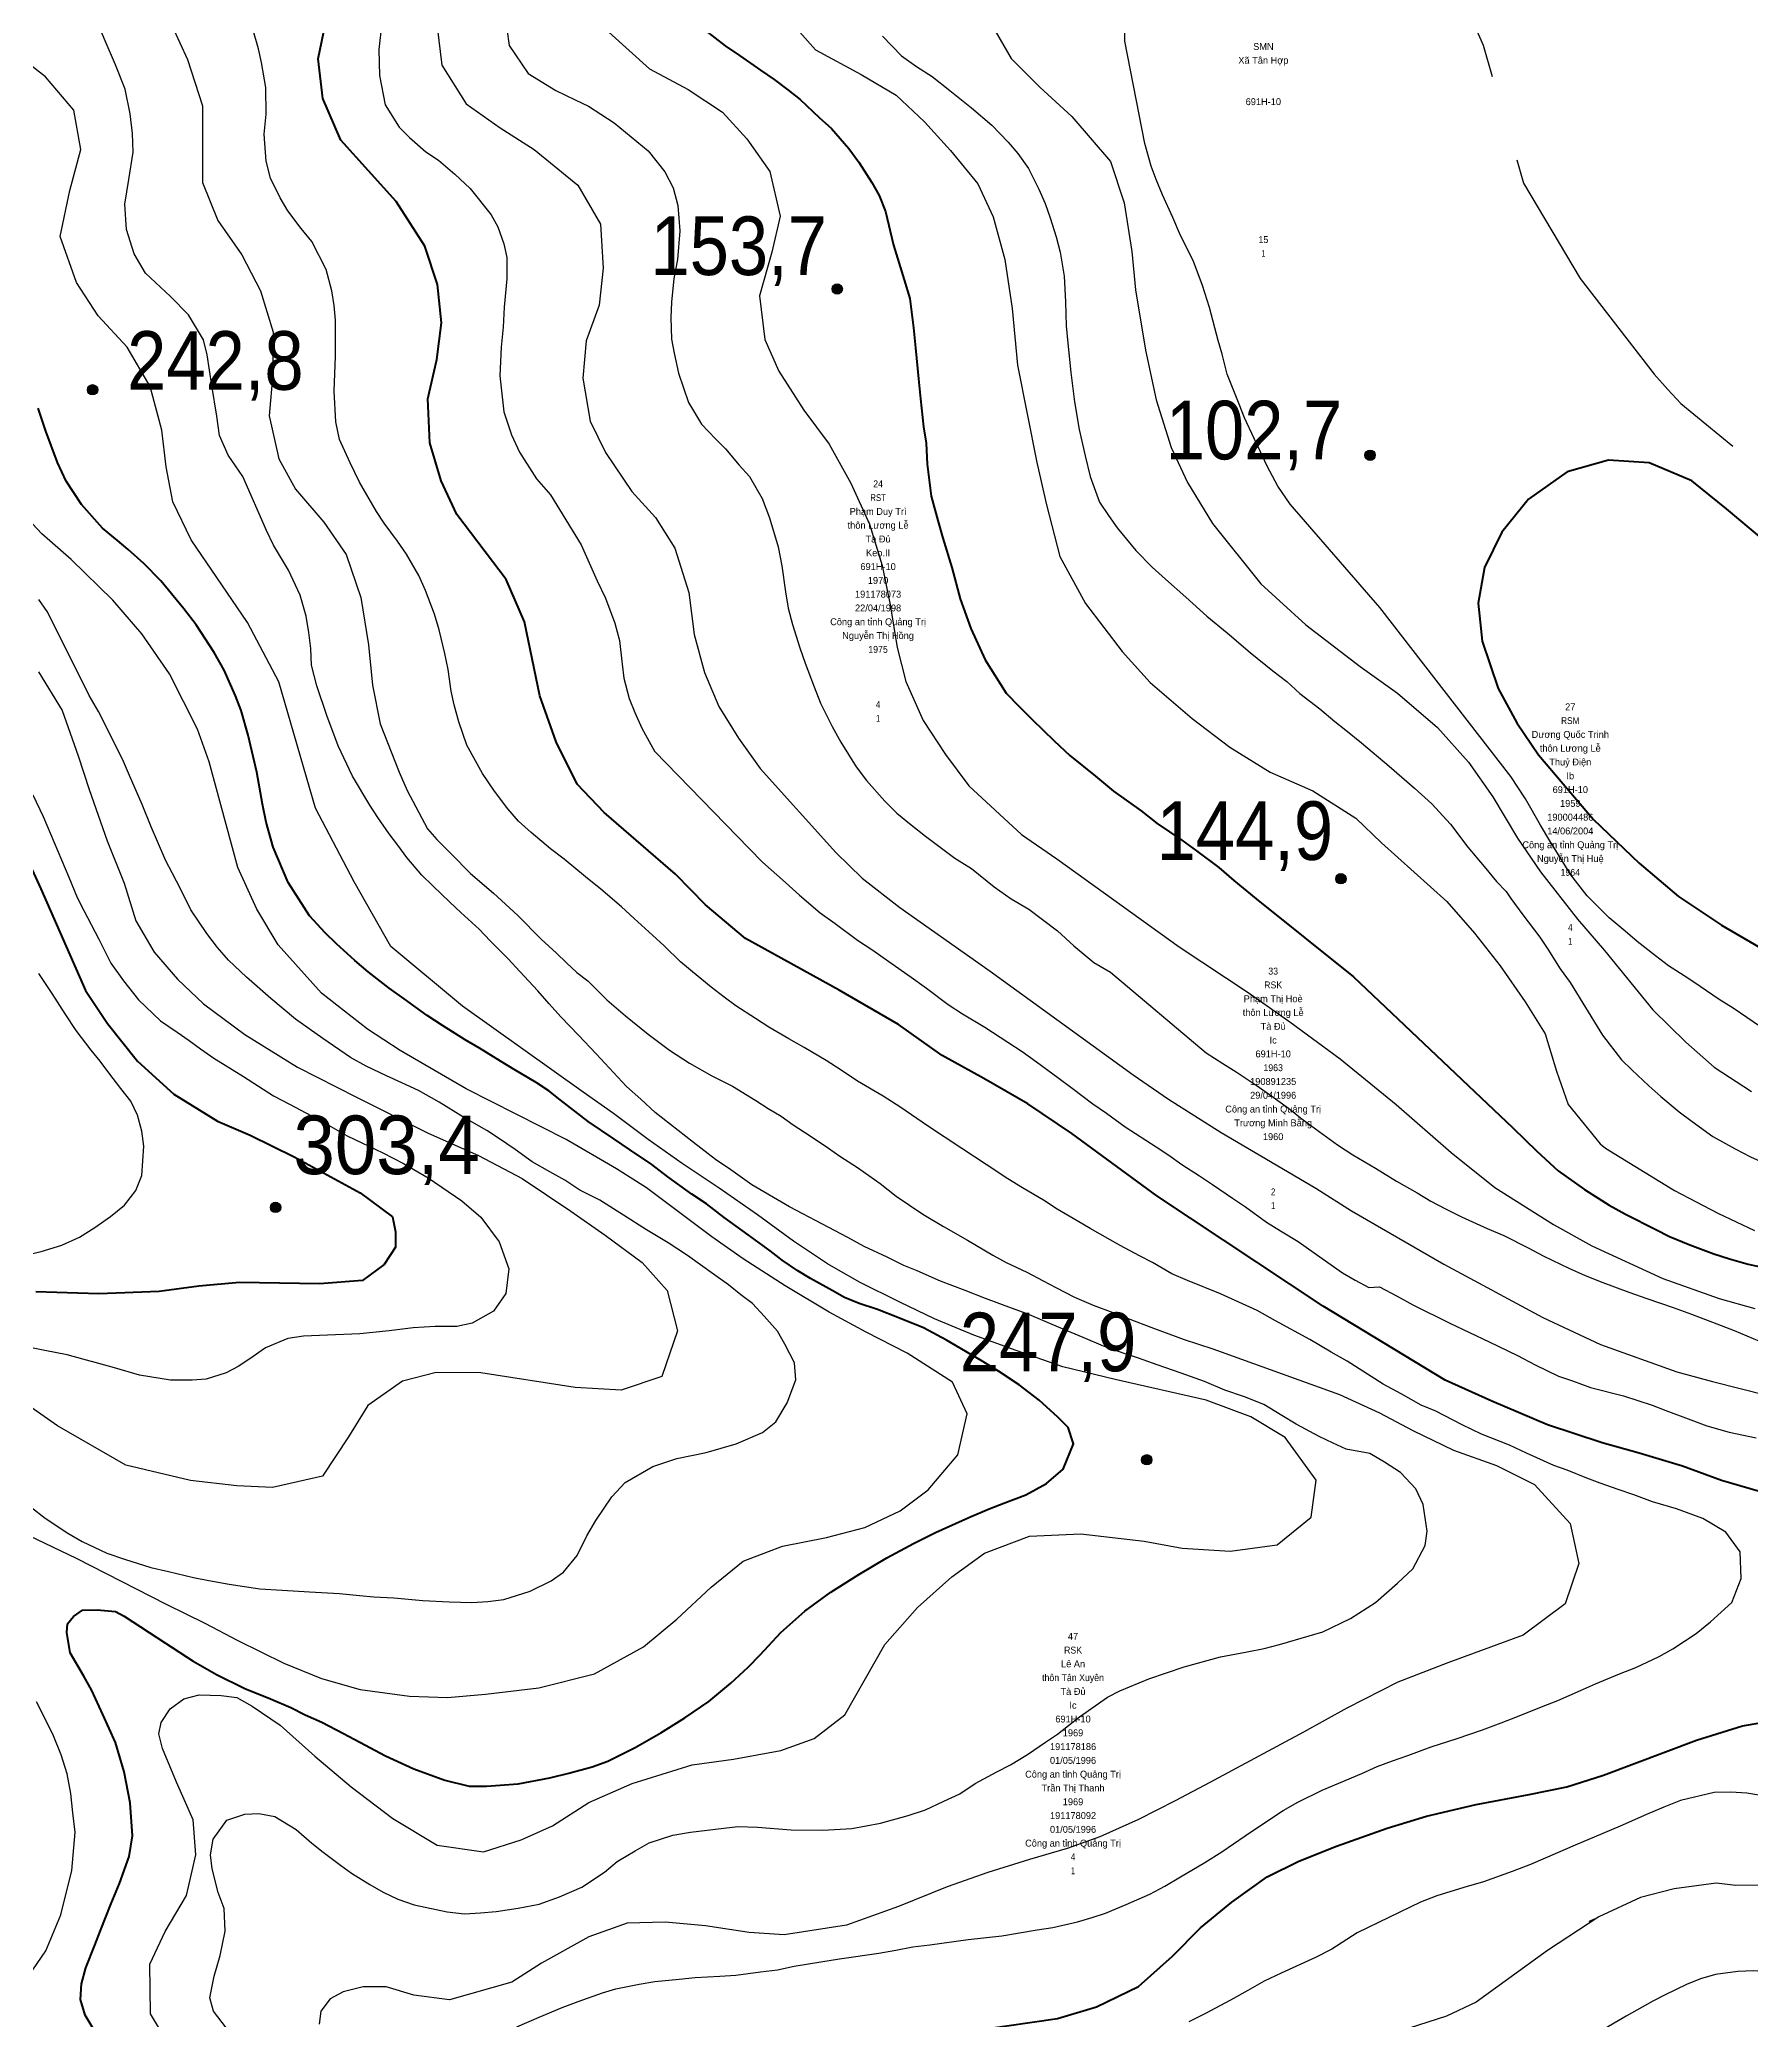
# Model space of a CAD drawing. Header units: metres. Extents: x 549268 to 556659, y 1838059 to 1844558.
# Drawn here: x 552415 to 552912, y 1840951 to 1841526 of the extents above; entities that cross this region are included whole.
import ezdxf
from ezdxf.enums import TextEntityAlignment as Align

# ---------------------------------------------------------------- set-up
doc = ezdxf.new("R2010")
doc.units = ezdxf.units.M
doc.header["$LTSCALE"] = 0.8
for name, color, linetype, lineweight in [('1', 7, 'Continuous', 25), ('2', 7, 'Continuous', 53), ('5', 7, 'Continuous', 13)]:
    doc.layers.add(name, color=color, linetype=linetype, lineweight=lineweight)
doc.layers.add('15', color=7, linetype='Continuous')

msp = doc.modelspace()

# ---------------------------------------------------------------- hatches: boundary and pattern name
at = {"layer": '5'}
for points in [[(552647.87, 1841453.37, 1), (552644.87, 1841453.37, 1)], [(552431.89, 1841424.13, 1), (552428.89, 1841424.13, 1)], [(552802.46, 1841405.13, 1), (552799.46, 1841405.13, 1)], [(552794.02, 1841282.33, 1), (552791.02, 1841282.33, 1)], [(552484.96, 1841187, 1), (552481.96, 1841187, 1)], [(552737.66, 1841113.78, 1), (552734.66, 1841113.78, 1)]]:
    msp.add_hatch(color=256, dxfattribs=at).paths.add_polyline_path(points)

# ---------------------------------------------------------------- linework, layer by layer
at = {"layer": '1'}
for points in [[(552820.83, 1841553.54), (552833.74, 1841524.1), (552836.41, 1841515.01)], [(552917.94, 1841236.84), (552910.21, 1841242.1), (552906.27, 1841244.79), (552902.22, 1841247.33), (552896.74, 1841251.02), (552893.09, 1841253.48), (552887.5, 1841257.03), (552883.79, 1841260), (552878.4, 1841264.09), (552874.95, 1841267.09), (552870.35, 1841271.01), (552863.93, 1841277.32), (552859.23, 1841283.44), (552856.86, 1841287.21), (552853.07, 1841293.29), (552850.36, 1841297.81), (552846, 1841305.52), (552841.78, 1841311.95), (552803.8, 1841360.99), (552777.81, 1841390.98), (552774.16, 1841396.14), (552771.07, 1841402.02), (552769.13, 1841406.09), (552767.33, 1841410.05), (552764.5, 1841415.97), (552762.96, 1841419.95), (552759.52, 1841428.67), (552758.01, 1841434.49), (552756.87, 1841438.4), (552754.36, 1841448.01), (552752.38, 1841454.43), (552749.65, 1841461.66), (552746, 1841468.92), (552743.78, 1841474.13), (552740.75, 1841480.67), (552738.88, 1841485.14), (552737.48, 1841489.02), (552735.62, 1841495.58), (552729.83, 1841525.28), (552729.83, 1841535.29)], [(552493.67, 1841349.11), (552493.09, 1841353.74), (552492.37, 1841358.48), (552490.57, 1841364.53), (552487.18, 1841371.81), (552482.87, 1841379.11), (552480.78, 1841383.29), (552473.98, 1841399.03), (552469.69, 1841405.16), (552467.15, 1841410.85), (552466.45, 1841416.51), (552464.95, 1841425.34), (552463.57, 1841434.31), (552462.51, 1841438.62), (552458.2, 1841445.92), (552452.98, 1841451.15), (552445.73, 1841457.95), (552442.42, 1841463.55), (552440.23, 1841470.59), (552439.7, 1841477.97), (552440.89, 1841485.17), (552442.13, 1841493.04), (552441.97, 1841498.5), (552441.26, 1841504.16), (552439.85, 1841511.3), (552437.01, 1841518.39), (552434.05, 1841525.34), (552431.44, 1841531.55)], [(552453.47, 1841529.56), (552457.91, 1841519.95), (552462.26, 1841506.45), (552462.25, 1841484.3), (552466.72, 1841473.26), (552473.66, 1841463.28), (552479.09, 1841452.88), (552482.76, 1841440.85), (552482.67, 1841428.79), (552481.56, 1841416.62), (552484.38, 1841404.11), (552489.24, 1841395.33), (552497.43, 1841385.74), (552503.91, 1841376.36), (552508.15, 1841363.88), (552510.45, 1841350.14), (552511.62, 1841338.49), (552513.78, 1841327.2), (552519.35, 1841313.18), (552521.65, 1841307.88), (552527.51, 1841296.76), (552530.24, 1841293.71), (552534.42, 1841289.53), (552539.97, 1841283.82), (552546.69, 1841278.12), (552553.76, 1841271.69), (552560.5, 1841264.82), (552564.94, 1841260.68), (552567.89, 1841257.91), (552570.85, 1841255.14), (552574.04, 1841252.67), (552579.55, 1841247.22), (552584.97, 1841242.54), (552591.51, 1841237.21), (552597.7, 1841232.63), (552603.54, 1841228.79), (552610, 1841225.15), (552616, 1841222.11), (552622.78, 1841217.99), (552626.33, 1841215.69), (552630.15, 1841213.43), (552633.59, 1841210.98), (552638.84, 1841207.59), (552643.84, 1841204.16)], [(552514.27, 1841530.52), (552513.4, 1841522.83), (552513.56, 1841515.28), (552515.28, 1841506.74), (552519.34, 1841500.32), (552522.33, 1841497.3), (552527.03, 1841493.18), (552530.73, 1841490.77), (552535.42, 1841486.65), (552539.86, 1841482.5), (552546.03, 1841474.91), (552547.91, 1841471.36), (552549.69, 1841466.49), (552550.58, 1841462.55), (552550.58, 1841456.28), (552549.77, 1841448.08), (552549.45, 1841442.29), (552548.87, 1841436.47), (552548.47, 1841428.19), (552549.64, 1841417.75), (552551.9, 1841411.11), (552554.24, 1841406.05), (552559.12, 1841398.3), (552563.22, 1841393.71), (552572.09, 1841379.14), (552576.79, 1841368.76), (552579.12, 1841363.69), (552581.85, 1841356.46), (552583.26, 1841351.41), (552583.99, 1841344.57), (552584.5, 1841340.46), (552586.01, 1841334.64), (552587.7, 1841330.54), (552589.71, 1841325.95), (552593.41, 1841319.36), (552620.85, 1841291.04), (552624.74, 1841287.08), (552631.35, 1841281.25), (552635.46, 1841277.58), (552641.46, 1841272.45), (552645.77, 1841269.33), (552652.25, 1841264.52), (552656.67, 1841261.55), (552661.38, 1841258.35), (552667.82, 1841253.79), (552672.28, 1841250.56), (552678.61, 1841245.87), (552682.74, 1841243.12), (552689.24, 1841239.22), (552695.91, 1841234.96), (552700.04, 1841232.21), (552704.21, 1841229.2), (552710.4, 1841224.62), (552714.56, 1841221.61), (552720.49, 1841217), (552724.48, 1841214.36), (552729.95, 1841210.34), (552738.9, 1841204.53), (552742.6, 1841202.12), (552746.33, 1841199.45), (552751.44, 1841196.17), (552755.28, 1841193.65), (552761.01, 1841189.66), (552764.85, 1841187.13), (552770.89, 1841182.66), (552774.99, 1841180.17), (552780.08, 1841177.14), (552787.1, 1841172.14), (552792.97, 1841168.04), (552796.63, 1841165.89), (552800.56, 1841163.76), (552803.72, 1841163.92), (552808.83, 1841161.23), (552813.4, 1841158.74), (552824.13, 1841153.42), (552835.51, 1841148.04), (552843.76, 1841144), (552848.87, 1841141.32), (552855.61, 1841138.03), (552859.66, 1841136.65), (552864.94, 1841134.76), (552874.44, 1841132.3), (552882.81, 1841129.58), (552886.75, 1841128.06), (552893.25, 1841125.65), (552898.68, 1841123.65), (552905.13, 1841121.76), (552912.98, 1841120.15)], [(552631.81, 1841532.15), (552640.11, 1841522.71), (552653.33, 1841515.63), (552663.45, 1841509.63), (552671.7, 1841501.87), (552679.23, 1841493.51), (552687.17, 1841483.9), (552691.6, 1841474.29), (552695.04, 1841461.97), (552697.15, 1841447.7), (552698.71, 1841431.29), (552704.31, 1841403.03), (552707.1, 1841390.78), (552710.96, 1841375.79), (552718.44, 1841362.11), (552718.44, 1841362.11), (552729.05, 1841348.27), (552737.18, 1841339.2), (552749.35, 1841328.76), (552760.24, 1841320.52), (552771.93, 1841313.26), (552784.32, 1841307.78), (552796.86, 1841299.84), (552804.26, 1841292.76), (552823.25, 1841275.7), (552831.27, 1841266.49), (552838.66, 1841257.08), (552845.91, 1841246.62), (552851.74, 1841237.29), (552855.01, 1841226.51), (552858.42, 1841216.79), (552867.72, 1841205.39), (552869.28, 1841204.14), (552889.3, 1841191.85), (552901.81, 1841185.34), (552912.47, 1841180.31)], [(552690.12, 1841531.89), (552696.86, 1841520.21), (552705.17, 1841511.93), (552714.41, 1841503.37), (552725.69, 1841490.38), (552729.62, 1841478.38), (552731.84, 1841464.25), (552732.94, 1841453.1), (552735.79, 1841435.67), (552738.94, 1841421.26), (552743.21, 1841407.35), (552747.96, 1841397.26), (552755.24, 1841385.37), (552769.23, 1841367.89), (552782.33, 1841356), (552798.06, 1841343.89), (552808.89, 1841336.15), (552820.49, 1841326.17), (552829.51, 1841316.16), (552836.59, 1841306.07), (552843.75, 1841294.04), (552850.4, 1841284.29), (552861.12, 1841270.58), (552869, 1841261.49), (552882.96, 1841244.25), (552892.54, 1841234.96), (552900.73, 1841227.71), (552911.62, 1841220.63)], [(552858.09, 1841110.73), (552854.3, 1841112.13), (552846.36, 1841115.68), (552841.42, 1841118), (552833.26, 1841121.26), (552827.64, 1841123.89), (552820.05, 1841127.87), (552815.82, 1841129.61), (552810, 1841132.87), (552804.75, 1841135.68), (552794.35, 1841142.35), (552789.7, 1841145.03), (552783.5, 1841148.7), (552773.54, 1841154.12), (552768.21, 1841157.11), (552757.55, 1841161.92), (552748.04, 1841165.83), (552743.49, 1841167.74), (552737.87, 1841170.96), (552734.09, 1841172.97), (552728.49, 1841175.93), (552719.78, 1841180.85), (552715.97, 1841183.12), (552710.2, 1841186.45), (552706.21, 1841189.09), (552700.15, 1841192.64), (552695.91, 1841195.25), (552689.63, 1841199.43), (552682.53, 1841204.03), (552672.56, 1841210.62), (552664.84, 1841215.93), (552659.73, 1841219.21), (552652.26, 1841223.63), (552647.54, 1841226.83), (552643.16, 1841229.55), (552636.81, 1841233.33), (552632.3, 1841235.9), (552626.53, 1841239.23), (552622.69, 1841241.76), (552617, 1841245.49), (552613.56, 1841247.93), (552609.8, 1841250.86), (552604.41, 1841255.28), (552600.9, 1841258.24), (552596.15, 1841262.87), (552592.75, 1841265.98), (552587.45, 1841270.8), (552583.77, 1841274.13), (552577.77, 1841279.26), (552573.4, 1841282.9), (552567.14, 1841287.99), (552563.24, 1841291.03), (552557.56, 1841295.68), (552553.88, 1841299.01), (552550.83, 1841302.55), (552546.92, 1841307.68), (552543.53, 1841312.87), (552538.98, 1841321.06), (552536.57, 1841327.81), (552535.3, 1841332.75), (552534.41, 1841336.69), (552533.5, 1841342.97), (552532.52, 1841347.68), (552530.88, 1841354.53), (552529.53, 1841359.07), (552526.98, 1841365.93), (552525, 1841370.26), (552521.48, 1841376.48), (552518.79, 1841380.2), (552515, 1841385.47), (552512.75, 1841388.85), (552507.77, 1841397.37), (552505.11, 1841402.92), (552502.04, 1841409.72), (552500.89, 1841414.8), (552500.42, 1841423.76), (552500.86, 1841433.87), (552500.86, 1841444.32), (552500.46, 1841448.58), (552499.8, 1841452.81), (552498.11, 1841459), (552493.97, 1841467.11), (552490.88, 1841470.9), (552486.97, 1841476.03), (552484.8, 1841479.81), (552482.01, 1841485.47), (552480.74, 1841490.41), (552480.14, 1841498.3), (552480.72, 1841504.12), (552480.67, 1841511.83), (552479.37, 1841519.11), (552478.49, 1841523.05), (552476.87, 1841528.72)], [(552530.3, 1841529.42), (552531.66, 1841518.3), (552538.74, 1841507.04), (552548.58, 1841500.1), (552558.48, 1841493.82), (552571.16, 1841483.44), (552577.73, 1841472.13), (552578.49, 1841459.39), (552577.36, 1841448.64), (552573.57, 1841438.37), (552572.58, 1841427.51), (552574.74, 1841415.06), (552579.12, 1841405.96), (552586.85, 1841394.64), (552593.65, 1841387.11), (552599.31, 1841378.15), (552603.31, 1841365.38), (552604.93, 1841353.13), (552607.84, 1841342.18), (552612.04, 1841332.29), (552617.73, 1841323.07), (552624.01, 1841314.32), (552646.02, 1841289.95), (552653.59, 1841282.5), (552664.5, 1841274), (552690.78, 1841255.54), (552732.2, 1841225.43), (552742.44, 1841218.41), (552757.77, 1841208.71), (552785.2, 1841192.59), (552795.53, 1841185.97), (552822.37, 1841170.56), (552851.03, 1841155.09), (552867.83, 1841147.24), (552889.95, 1841139.33), (552900.25, 1841136.46), (552916.37, 1841132.43)], [(552550.54, 1841528.78), (552551.26, 1841524.03), (552556.73, 1841515.83), (552564.78, 1841510.96), (552570.35, 1841508.26), (552574.24, 1841506.39), (552577.79, 1841504.09), (552581.63, 1841501.57), (552591.54, 1841493.4), (552596.34, 1841487.34), (552598.75, 1841482.67), (552600.17, 1841477.62), (552600.7, 1841470.24), (552600.04, 1841461.93), (552599.02, 1841456.45), (552598.31, 1841449.57), (552598.09, 1841445.1), (552598.34, 1841438.86), (552599.12, 1841434.77), (552600.37, 1841428.92), (552603.26, 1841420.4), (552607.04, 1841414.21), (552611.11, 1841409.88), (552613.95, 1841406.97), (552617.94, 1841402.24), (552620.96, 1841398.96), (552624.63, 1841392.63), (552626.76, 1841387.01), (552629.25, 1841378.57), (552630.33, 1841373.09), (552631.41, 1841365.52), (552632.13, 1841360.77), (552633.37, 1841356.09), (552635.52, 1841349.31), (552637.13, 1841344.81), (552639.68, 1841337.94), (552641.58, 1841333.21), (552644.91, 1841326.44), (552647.43, 1841321.92), (552651.85, 1841314.77), (552654.83, 1841310.83), (552660.15, 1841304.83), (552663.72, 1841301.36), (552667.8, 1841297.95), (552672, 1841294.68), (552680.5, 1841288.3), (552685.32, 1841285.24), (552691.87, 1841279.92), (552696.87, 1841276.49), (552701.95, 1841273.47), (552710.31, 1841267.2), (552715.03, 1841262.82), (552720.85, 1841258.06), (552725.64, 1841255.26), (552753.45, 1841231.86), (552758.22, 1841228.74), (552762.13, 1841226.31), (552767.89, 1841222.4), (552771.83, 1841219.71), (552777.34, 1841215.76), (552781.19, 1841212.67), (552785.15, 1841209.73), (552791.51, 1841205.1), (552795.99, 1841202.21), (552802.53, 1841198.38), (552808.66, 1841194.63), (552814.63, 1841191.26), (552818.54, 1841188.83), (552822.82, 1841186.57), (552827.5, 1841184.22), (552834.89, 1841180.87), (552839.8, 1841178.81), (552846.82, 1841175.29), (552851.38, 1841172.81), (552858.66, 1841169.32), (552863.31, 1841167.23), (552868.48, 1841165.19), (552876.07, 1841162.39), (552881.21, 1841160.61), (552888.92, 1841157.95), (552894.2, 1841156.06), (552901.53, 1841153.23), (552906.55, 1841151.31), (552913.92, 1841148.22)], [(552580.09, 1841527.83), (552591.89, 1841517.22), (552603.17, 1841511.22), (552613.1, 1841504.68), (552620.18, 1841496.92), (552626.8, 1841487.42), (552629.79, 1841474.54), (552627.46, 1841464.05), (552623.82, 1841451.34), (552625.35, 1841438.69), (552629.47, 1841429.56), (552636.7, 1841418.19), (552644, 1841408.38), (552650.32, 1841397.03), (552655.77, 1841385.2), (552659.44, 1841373.17), (552661.75, 1841361.77), (552663.76, 1841349.43), (552666.3, 1841339.48), (552671.3, 1841328.25), (552677.84, 1841318.35), (552684.55, 1841309.26), (552699.85, 1841295.15), (552710.08, 1841288.13), (552745.57, 1841262.54), (552765.56, 1841249.35), (552777.64, 1841240.84), (552792.31, 1841230.04), (552808.55, 1841216.82), (552824.47, 1841202.91), (552837.13, 1841192.79), (552854.13, 1841181.98), (552865.3, 1841175.84), (552885.92, 1841166.35), (552902.24, 1841160.52), (552912.53, 1841157.65)], [(552659.49, 1841526.7), (552665.04, 1841520.99), (552669.35, 1841517.87), (552673.88, 1841515.04), (552679.09, 1841510.99), (552685.34, 1841505.89), (552691.19, 1841500.87), (552695.98, 1841495.99), (552698.75, 1841492.67), (552701.9, 1841488.36), (552704.87, 1841482.33)], [(552648.55, 1841039.85), (552660.15, 1841060.18), (552669.71, 1841070.95), (552679.6, 1841079.82), (552689.07, 1841086.7), (552702.12, 1841091.65), (552717.08, 1841092.28), (552735.44, 1841090.17), (552746.42, 1841088.15), (552760.38, 1841087.24), (552774.03, 1841089.15), (552783.9, 1841097.11), (552785.29, 1841107.89), (552776.28, 1841120.23), (552766.41, 1841126.26), (552753.44, 1841131.03), (552727, 1841137.03), (552711.82, 1841140.79), (552698.34, 1841145.51), (552686.06, 1841149.97), (552674.65, 1841154.66), (552664.53, 1841159.49), (552652.87, 1841165.32), (552643.6, 1841170.64), (552633.68, 1841177.18), (552623.25, 1841184.83), (552612.16, 1841192.53), (552601.38, 1841199.76), (552591.54, 1841206.7), (552581.51, 1841214.26), (552572.66, 1841220.4), (552537.64, 1841245.36), (552516.87, 1841262.64), (552506.23, 1841281.45), (552495.08, 1841302.8), (552484.44, 1841339.39), (552475.31, 1841356.67), (552459.01, 1841380.57), (552453.64, 1841391.63), (552451.73, 1841401.78), (552450.43, 1841412.39), (552447.07, 1841425.1), (552440.36, 1841436.53), (552431.97, 1841445.57), (552425.72, 1841455.24), (552421, 1841468.57), (552423.78, 1841481.96), (552427, 1841493.85), (552424.95, 1841505.28), (552416.76, 1841514.86), (552416.76, 1841514.86), (552405.42, 1841523.71)], [(552843.49, 1841490.85), (552845.48, 1841484.06), (552861.92, 1841456.38), (552883.36, 1841428.71), (552887.31, 1841424.24), (552891.09, 1841420.14), (552906.19, 1841407.75)], [(552704.87, 1841482.33), (552706.71, 1841478.12), (552708.14, 1841473.99), (552709.87, 1841468.46), (552711.08, 1841464.03), (552712.2, 1841457.12), (552712.62, 1841449.6), (552712.83, 1841442.7), (552713.32, 1841437.66), (552714.13, 1841429.14), (552715.19, 1841420.65), (552716.58, 1841412.6), (552718.32, 1841404.98), (552719.72, 1841399.01), (552722.48, 1841391.52), (552725.05, 1841387.66), (552727.59, 1841384.06), (552732.98, 1841377.54), (552737.77, 1841372.65), (552741.6, 1841369.21), (552747.48, 1841363.94), (552753.65, 1841358.44), (552759.47, 1841353.68), (552766.19, 1841347.98), (552772.74, 1841342.66), (552776.79, 1841339.51), (552780.61, 1841336.07), (552786.4, 1841331.56), (552790.78, 1841327.93), (552793.96, 1841325.45), (552798.48, 1841321.71), (552806.5, 1841315), (552813.83, 1841308.6), (552818.85, 1841304), (552824.28, 1841298.15), (552829.29, 1841291.46), (552834.04, 1841285.91), (552837.59, 1841281.52), (552840.44, 1841278.61), (552841.78, 1841276.57), (552845.29, 1841271.89), (552850.16, 1841265.4), (552852.5, 1841261.89), (552856.12, 1841256.17), (552859.03, 1841252.2), (552862.68, 1841246.23), (552868.38, 1841236.97), (552873.85, 1841229.77), (552876.91, 1841226.86), (552881.84, 1841222.2), (552885.29, 1841219.2), (552890.6, 1841214.71), (552894.42, 1841211.88), (552900.36, 1841207.59), (552906.86, 1841204.02), (552911.29, 1841201.64), (552917.99, 1841198.61)], [(552644, 1841156.57), (552631.24, 1841164.21), (552619.09, 1841172.06), (552609.97, 1841178.43), (552591.03, 1841192.65), (552582.39, 1841198.17), (552567.71, 1841206.64), (552538.74, 1841221.42), (552519.63, 1841232.51), (552510.14, 1841238.71), (552496.8, 1841249.15), (552484.23, 1841263.17), (552478.04, 1841273.49), (552472.55, 1841285.57), (552464.22, 1841316.25), (552460.83, 1841325.72), (552452.7, 1841341.79), (552444.68, 1841353.33), (552436.21, 1841363.14), (552424.15, 1841374.88), (552415.68, 1841382.36), (552408.77, 1841389.75)], [(552412.69, 1841099.93), (552416.6, 1841096.89), (552423.16, 1841092.48), (552427.37, 1841090.13), (552434.46, 1841086.71), (552439.64, 1841085), (552447.26, 1841082.56), (552452.37, 1841081.37), (552459.64, 1841079.66), (552464.06, 1841078.78), (552469.95, 1841077.68), (552478.87, 1841076.31), (552485.32, 1841075.94), (552493.34, 1841075.51), (552502.02, 1841075.02), (552507.84, 1841074.44), (552511.94, 1841074.04), (552517.73, 1841073.72), (552526.19, 1841072.94), (552533.81, 1841072.59), (552540.37, 1841072.36), (552545.03, 1841072.68), (552549.66, 1841073.26), (552557.33, 1841075.66), (552563.36, 1841078.63), (552566.97, 1841081.17), (552570.94, 1841085.98), (552573.75, 1841091.69), (552576.33, 1841096.19), (552580.96, 1841103.04), (552584.88, 1841107.18), (552592.92, 1841111.85), (552599.82, 1841114.14), (552608.36, 1841115.86), (552617.06, 1841118.39), (552624.74, 1841121.7), (552628.54, 1841124.78), (552631.9, 1841130.3), (552634.33, 1841137), (552633.98, 1841141.92), (552631.21, 1841147.33), (552629.04, 1841151.1), (552625.23, 1841155.46), (552621.78, 1841159.08), (552618.45, 1841161.67), (552614.83, 1841164.48), (552610.52, 1841167.6), (552602.92, 1841173.06), (552597.37, 1841176.67), (552591.02, 1841180.45), (552584.35, 1841184.72), (552577.53, 1841189.09), (552571.68, 1841192.02), (552567.4, 1841194.88), (552563.05, 1841197.34), (552557.85, 1841200.22), (552552.97, 1841203.79), (552548.11, 1841207.1), (552544.7, 1841209.29), (552537.8, 1841213.26), (552530.87, 1841217.49), (552524.96, 1841220.94), (552520.12, 1841223.07), (552515.68, 1841225.13), (552509.72, 1841227.92), (552505.21, 1841230.49), (552497.21, 1841236.02), (552489.2, 1841241.55), (552482.05, 1841247.58), (552475.01, 1841253.76), (552469.81, 1841258.73), (552466.61, 1841262.38), (552463.5, 1841266.43), (552458.85, 1841273.3), (552456.02, 1841279.22), (552453.47, 1841283.99), (552451.58, 1841287.55), (552449.19, 1841293.13), (552447.36, 1841297.34), (552444.72, 1841303.8), (552441.06, 1841312.23), (552439.37, 1841316.33), (552435.54, 1841323.95), (552432.07, 1841330.83), (552429.4, 1841335.46), (552421.05, 1841352.19), (552417.22, 1841359.81), (552414.82, 1841363.3)], [(552613.45, 1841006.92), (552617.56, 1841007.38), (552623.3, 1841007.23), (552633, 1841006.48), (552642.25, 1841006.32), (552650.65, 1841006.86), (552658.93, 1841008.42), (552667.01, 1841010.61), (552672.04, 1841012.21), (552677.35, 1841014.74), (552681.92, 1841016.94), (552686.41, 1841019.9), (552692.66, 1841023.32), (552696.61, 1841025.32), (552701.61, 1841028.34), (552706.81, 1841031.9), (552710.32, 1841034.24), (552716.66, 1841039.23), (552724.75, 1841044.93), (552728.32, 1841046.76), (552736.77, 1841050.29), (552747.06, 1841053.76), (552757.54, 1841056.61), (552765.3, 1841058.11), (552770.27, 1841059.05), (552774.7, 1841060.19), (552783.27, 1841062.69), (552787.29, 1841063.92), (552795.32, 1841067.79), (552802.49, 1841072.35), (552808.89, 1841078), (552813.38, 1841082.13), (552816.93, 1841088.9), (552817.5, 1841093.12), (552816.4, 1841100.8), (552814.2, 1841105.37), (552809.78, 1841110.09), (552805.16, 1841113.09), (552800.85, 1841115.61), (552794.01, 1841116.83), (552790.26, 1841118.58), (552786.22, 1841120.56), (552779.5, 1841124.16), (552775.4, 1841126.66), (552770.18, 1841129.79), (552764.54, 1841132.09), (552758.81, 1841133.99), (552752.88, 1841136.52), (552746.17, 1841138.95), (552739.21, 1841141.34), (552733.75, 1841143.27), (552729.66, 1841144.59), (552723.65, 1841146.72), (552717.72, 1841149.24), (552711.93, 1841151.65), (552706.69, 1841153.87), (552701.45, 1841156.09), (552696.93, 1841157.75), (552689.39, 1841160.6), (552683.49, 1841162.87), (552676.35, 1841165.63), (552669.58, 1841168.58), (552665.72, 1841170.18), (552660.85, 1841172.58), (552654.19, 1841175.67), (552649.43, 1841178.21), (552640.06, 1841183.18), (552636.43, 1841185.08), (552632.5, 1841187.2), (552621.65, 1841193.55), (552615.49, 1841197.88), (552611.07, 1841200.86), (552604.71, 1841205.81), (552600.22, 1841209.3), (552593.57, 1841214.48), (552589.42, 1841218.4), (552585.3, 1841222.07), (552576.41, 1841231.54), (552571.3, 1841236.91), (552566.19, 1841242.28), (552562.84, 1841246.04), (552559.5, 1841249.81), (552554.36, 1841255.44), (552550.9, 1841259.05), (552545.67, 1841264.28), (552542.51, 1841267.67), (552537.2, 1841272.5), (552533.96, 1841275.49), (552529.05, 1841280.23), (552525.92, 1841283.37), (552521.5, 1841288.43), (552518.96, 1841292.04), (552516.45, 1841295.38), (552513.12, 1841300.06), (552510.84, 1841303.7), (552505.74, 1841312.07), (552501.64, 1841320.84), (552498.32, 1841329.7), (552495.42, 1841338.22), (552493.88, 1841344.3), (552493.67, 1841349.11)], [(552414.68, 1841342.35), (552421.51, 1841331.07), (552426.2, 1841317.99), (552429.36, 1841308.23), (552434.65, 1841293.28), (552439.51, 1841280.99), (552442.92, 1841270.1), (552448.21, 1841260.98), (552455.03, 1841253.19), (552462.57, 1841245.99), (552474.57, 1841237.09), (552489.86, 1841227.65), (552506.89, 1841218.92), (552527.74, 1841208.54), (552542.32, 1841202), (552554.98, 1841195.38), (552569.11, 1841185.94), (552579.09, 1841178.89), (552589.81, 1841171.01), (552597.06, 1841162.88), (552600.04, 1841151.16), (552595.55, 1841137.97), (552583.69, 1841133.93), (552570.39, 1841134.79), (552542.98, 1841138.99)], [(552413.01, 1841306.64), (552416.02, 1841300.35), (552420.28, 1841290.3), (552423.45, 1841282.73), (552425.87, 1841276.89), (552427.79, 1841273.08), (552432.22, 1841264.75), (552435.69, 1841257.87), (552439.34, 1841252.7), (552443.68, 1841247.24), (552450.07, 1841241.11), (552454.92, 1841237.8), (552458.36, 1841235.35), (552461.66, 1841233.02), (552465.53, 1841230.24), (552474.17, 1841224.91), (552482.83, 1841219.33), (552487.45, 1841216.91)], [(552445.2, 1841204.71), (552444.66, 1841209.08), (552443.42, 1841213.76), (552441.48, 1841217.83), (552438.53, 1841221.51), (552435.09, 1841226.05), (552432.59, 1841229.39), (552429.97, 1841232.59), (552425.59, 1841238.32), (552422.38, 1841243.14), (552418.63, 1841249.07), (552414.78, 1841254.86)], [(552487.45, 1841216.91), (552493.88, 1841213.53), (552498.09, 1841211.18), (552504.26, 1841207.77), (552508.44, 1841205.68), (552514.55, 1841202.78), (552520.55, 1841199.74), (552527.74, 1841195.55), (552537.45, 1841188.92), (552543.01, 1841184.13), (552548.35, 1841176.96), (552551.14, 1841169.21), (552550.21, 1841162.03), (552546.67, 1841156.89), (552540.45, 1841153.37), (552535.99, 1841152.42), (552529.72, 1841152.42), (552523.37, 1841152.02), (552516.43, 1841151.15), (552507.9, 1841150.35), (552498.55, 1841149.97), (552491.54, 1841149.61), (552487.05, 1841148.92), (552480.58, 1841146.29), (552476.02, 1841143.11), (552472.64, 1841140.85), (552469.09, 1841138.97), (552463.3, 1841137.21), (552459.29, 1841136.84), (552453.02, 1841136.84), (552443.96, 1841138.32), (552436.77, 1841140.43), (552432.17, 1841141.68), (552427.57, 1841142.94), (552422.97, 1841144.19), (552416.54, 1841145.48), (552411.72, 1841146.44)], [(552410.87, 1841173.12), (552415.44, 1841174.21), (552421.48, 1841176.01), (552426.55, 1841178.34), (552431.04, 1841181.12), (552435.6, 1841184.31), (552439.62, 1841187.68), (552442.89, 1841191.88), (552444.69, 1841196.28), (552445.2, 1841204.71)], [(552643.84, 1841204.16), (552647.14, 1841201.83), (552652.25, 1841198.55), (552658.84, 1841193.89), (552663.47, 1841190.28), (552671.19, 1841184.98), (552677.25, 1841181.42), (552684.15, 1841177.45), (552691.48, 1841173.14), (552695.4, 1841171.02), (552701.37, 1841168.23), (552706.13, 1841165.69), (552709.76, 1841163.79), (552715.21, 1841160.95), (552720.6, 1841158.61), (552726.35, 1841156.46), (552730.47, 1841154.88), (552738.15, 1841151.92), (552747.04, 1841148.72), (552755.36, 1841145.97), (552792.11, 1841132.74), (552803.71, 1841127.42), (552813.35, 1841122.27), (552825.13, 1841116.59), (552837.66, 1841112.15), (552848.64, 1841106.64), (552858.96, 1841095.35), (552861.55, 1841083.72), (552857.54, 1841072), (552845.34, 1841062.88), (552823.56, 1841054.89), (552809.03, 1841049.26), (552794.19, 1841041.78), (552781.62, 1841034.81), (552754.5, 1841020.14), (552744.46, 1841014.88), (552733.8, 1841009.42), (552722.56, 1841004.42), (552713.1, 1841001.03), (552702.18, 1840997.88), (552690.04, 1840994.07), (552678.32, 1840989.92), (552664.19, 1840984.2), (552649.12, 1840978.77), (552631.04, 1840975.98), (552620.86, 1840976.67), (552608.2, 1840978.63), (552596.43, 1840979.65), (552585.46, 1840979.34), (552574.37, 1840975.39), (552560.58, 1840967.77), (552551.99, 1840962.28), (552533.91, 1840957.16), (552523.53, 1840958.47), (552515.57, 1840960.92), (552508.85, 1840960.92), (552503.11, 1840959.44), (552499.34, 1840957.47), (552496.55, 1840953.85), (552496.06, 1840950.07)], [(552412.1, 1841091.68), (552425.63, 1841085.28), (552451.73, 1841071.86), (552462.96, 1841066.38), (552472.46, 1841061.34), (552485.88, 1841054.8), (552496.74, 1841050.31), (552507.97, 1841047.15), (552522.3, 1841045.25), (552533.37, 1841044.79), (552544.4, 1841045.76), (552559.87, 1841047.61), (552575.99, 1841051.73), (552590.15, 1841059.52), (552599.87, 1841067.6), (552609.85, 1841076.87), (552619.12, 1841084.37), (552630.55, 1841088.75), (552643.23, 1841091.2), (552654.44, 1841094.13), (552664.65, 1841099.02), (552672.78, 1841105.1), (552681.36, 1841115.25), (552684.07, 1841127.08), (552679.8, 1841136.32), (552666.69, 1841144.71), (552654.75, 1841150.77), (552644, 1841156.57)], [(552542.98, 1841138.99), (552530.01, 1841139.11), (552520.32, 1841136.61), (552510.22, 1841129.53), (552504.62, 1841120.48), (552497.08, 1841109.03), (552482.55, 1841105.73), (552472.26, 1841106.27), (552458.76, 1841107.75), (552439.99, 1841112.27), (552420.2, 1841123.67), (552409.54, 1841131.03)], [(552553.46, 1840949.34), (552559.92, 1840952.13), (552566.63, 1840954.95), (552571.25, 1840956.63), (552578.25, 1840959.22), (552582.16, 1840960.3), (552588.9, 1840961.69), (552593.5, 1840962.46), (552600.58, 1840963.11), (552605.21, 1840963.62), (552612.32, 1840964.01), (552616.97, 1840964.26), (552624.14, 1840965.31), (552629.02, 1840965.85), (552633.85, 1840966.9), (552641.65, 1840968.15), (552647.01, 1840969), (552658.41, 1840970.65), (552663.38, 1840971.59), (552668.35, 1840972.52), (552673.23, 1840973.06), (552684.37, 1840974.68), (552694.13, 1840975.75), (552704.35, 1840977.4), (552708.95, 1840978.16), (552716.06, 1840979.73), (552720.35, 1840980.98), (552724.23, 1840982.32), (552730.2, 1840984.8), (552737.03, 1840987.76), (552741.45, 1840990.07), (552745.97, 1840992.78), (552753.05, 1840996.94), (552757.91, 1841000.07), (552764.68, 1841004.72), (552769.17, 1841007.69), (552775.71, 1841012.05), (552779.99, 1841014.47), (552787.02, 1841017.98), (552791.88, 1841019.94), (552798.59, 1841022.76), (552803.05, 1841024.81), (552807.42, 1841026.46), (552811.93, 1841028), (552818.67, 1841030.56), (552826.21, 1841032.96), (552833.61, 1841035.46), (552838.98, 1841037.48), (552843.72, 1841039.31), (552850.69, 1841042.15), (552855.43, 1841043.98), (552862, 1841046.91), (552866.34, 1841048.82), (552873.31, 1841051.67), (552878.05, 1841053.49), (552884.85, 1841056.71), (552888.76, 1841058.96), (552895.56, 1841063.35), (552899.73, 1841066.8), (552905.88, 1841072.42), (552908.63, 1841079.36), (552908.29, 1841087.12), (552904.16, 1841092.78), (552897.48, 1841096.73), (552889.89, 1841099.53), (552882.89, 1841101.62), (552877.47, 1841103.63), (552872.88, 1841105.2), (552867.74, 1841106.98), (552863.8, 1841108.5), (552858.09, 1841110.73)], [(552404.42, 1840953.27), (552416.79, 1840971.35), (552421.19, 1840981.81), (552424.34, 1840994.67), (552425.36, 1841005.75), (552424.66, 1841011.41), (552424.1, 1841016.96), (552422.99, 1841022.7), (552421.25, 1841028.23), (552419, 1841033.7), (552416.35, 1841039.24), (552414.11, 1841043.54)], [(552453.38, 1840942.77), (552447.18, 1840953.1), (552447.01, 1840967.45), (552451.39, 1840977.01), (552457.62, 1840987.41), (552460.32, 1840999.24), (552459.58, 1841009.39), (552454.75, 1841020.26), (552450.68, 1841030.04), (552449.63, 1841034.27), (552450.29, 1841037.56), (552452.91, 1841041.51), (552456.84, 1841044.47), (552461.27, 1841045.62), (552467.67, 1841045.46), (552472.26, 1841044.8), (552476.69, 1841042.33), (552484.77, 1841036.8), (552494.84, 1841027.82), (552505.42, 1841018.89), (552517.44, 1841009.73), (552530.35, 1841001.97), (552543.77, 1841000.1), (552554.66, 1841003.51), (552563.79, 1841007.63), (552574.31, 1841014.37), (552586.91, 1841019.91), (552604.31, 1841025.34), (552616.31, 1841026.94), (552630.01, 1841029.5), (552639.74, 1841032.91), (552648.55, 1841039.85)], [(552915.45, 1841016.25), (552910.28, 1841017.11), (552905.57, 1841017.38), (552900.77, 1841017.24), (552891, 1841014.99), (552886.15, 1841013.03), (552881.18, 1841010.92), (552873.49, 1841007.47), (552868.52, 1841005.36), (552860.44, 1841002), (552855.36, 1840999.75), (552847.53, 1840996.42), (552842.16, 1840994.4), (552833.91, 1840991.41), (552828.11, 1840989.73), (552820.31, 1840987.31), (552815.57, 1840985.48), (552797.17, 1840976.57), (552789.89, 1840971.86), (552785.09, 1840969.38), (552775.18, 1840964.91), (552770.24, 1840962.54), (552765.47, 1840959.81), (552760.44, 1840957.04), (552753.07, 1840953.11), (552748.38, 1840950.77)], [(552469.23, 1840948.9), (552465.44, 1840953.82), (552464.36, 1840957.73), (552465.62, 1840963.98), (552467.43, 1840970.03), (552468.86, 1840977.08), (552468.52, 1840983.68), (552466.84, 1840988.31), (552465.05, 1840995.13), (552464.6, 1840999.24), (552465.4, 1841003.76), (552469.35, 1841009.26), (552474.49, 1841011), (552478.63, 1841011.19), (552483.28, 1841010.28), (552489.42, 1841006.53), (552494.01, 1841002.61), (552497.29, 1840999.98), (552502.26, 1840996.24), (552505.51, 1840993.87), (552510.82, 1840990.55), (552514.7, 1840988.38), (552518.95, 1840986.37), (552523.69, 1840984.68), (552533.28, 1840982.62), (552538.27, 1840982.13), (552542.93, 1840982.38), (552547.44, 1840982.75), (552553.84, 1840983.71), (552559.95, 1840984.9), (552565.83, 1840986.98), (552572.29, 1840989.78), (552578.83, 1840994.14), (552582.51, 1840997.27), (552587.77, 1841000.32), (552591.8, 1841002.72), (552598.71, 1841004.91), (552603.82, 1841005.73), (552613.45, 1841006.92)], [(552914.65, 1840990.41), (552907.04, 1840990.35), (552901.38, 1840991), (552889.13, 1840989.37), (552879.43, 1840986.87), (552867.34, 1840981.22), (552867.34, 1840981.22), (552852.39, 1840971.43), (552831.78, 1840956.45), (552823.16, 1840952.38), (552812.27, 1840948.97)], [(552865.93, 1840980.56), (552864.53, 1840979.91), (552865.93, 1840980.56)], [(552963.32, 1840951.16), (552954.3, 1840955.11), (552947.91, 1840957.66), (552943.97, 1840959.18), (552937.86, 1840961.5), (552933.18, 1840962.67), (552925.33, 1840964.28), (552920.19, 1840964.88), (552912.31, 1840965.58), (552907.66, 1840965.32), (552901.12, 1840964.47), (552896.84, 1840963.22), (552892.72, 1840961.6), (552886.55, 1840958.58), (552882.98, 1840956.75), (552875.27, 1840952.39), (552867.81, 1840948.06)]]:
    msp.add_lwpolyline(points, dxfattribs=at)
at = {"layer": '2'}
for points in [[(552891.58, 1841111.92), (552878.98, 1841115.71), (552868.29, 1841118.66), (552852.42, 1841123.89), (552836.24, 1841130.78), (552822.74, 1841136.92), (552787.37, 1841158.32), (552739.08, 1841190.32), (552714.4, 1841208.43), (552701.67, 1841216.99), (552688.93, 1841224.38), (552676.79, 1841231.06), (552664.13, 1841240.02), (552646.96, 1841250.03), (552619.78, 1841265.01), (552608.2, 1841274.74), (552599.45, 1841283.61), (552578.8, 1841301.52), (552570.9, 1841309.71), (552564.87, 1841322), (552560.15, 1841335.33), (552555.69, 1841356.85), (552550.31, 1841369.08), (552536.04, 1841387.96), (552531.46, 1841397.69), (552528.16, 1841408.72), (552527.65, 1841421.48), (552530.27, 1841432.92), (552531.55, 1841443.55), (552530.44, 1841454.7), (552526.74, 1841465.81), (552518.44, 1841478.75), (552502.35, 1841496.52), (552497.12, 1841508.64), (552495.84, 1841520.15), (552497.94, 1841530.36)], [(552607.93, 1841528.5), (552613.86, 1841523.88), (552617.99, 1841521.13), (552624.15, 1841516.8), (552628.13, 1841514.17), (552632.04, 1841511.13), (552635.66, 1841508.31), (552641.14, 1841503.12), (552644.68, 1841499.9), (552649.71, 1841494.13), (552652.68, 1841490.19), (552656.43, 1841484.25), (552658.6, 1841480.48), (552660.35, 1841475.86), (552662.74, 1841466.1), (552665.83, 1841456.03), (552667.42, 1841450.62), (552668.48, 1841442.13), (552669.08, 1841436.32), (552669.94, 1841427.28), (552670.54, 1841421.48), (552671.42, 1841413.36), (552672.14, 1841408.62), (552672.51, 1841402.52), (552673.67, 1841393.26), (552675.6, 1841386.19), (552677.01, 1841381.14), (552679.65, 1841372.58), (552682.09, 1841363.48), (552685.13, 1841354.85), (552689.26, 1841345.83), (552695.43, 1841336.15), (552699.03, 1841332.41), (552702.92, 1841328.46), (552709.3, 1841322.33), (552713.88, 1841318.07), (552721.3, 1841312.07), (552726.54, 1841307.76), (552734.58, 1841301.97), (552739.21, 1841298.37), (552746.34, 1841293.51), (552750.65, 1841290.39), (552757.13, 1841285.58), (552761.39, 1841281.8), (552767.94, 1841276.48), (552796.17, 1841253.82), (552842.34, 1841210.05), (552849.33, 1841203.27), (552855.55, 1841197.58), (552863.17, 1841192.18), (552870.3, 1841187.63), (552875.01, 1841185.03), (552883.83, 1841180.54), (552887.82, 1841178.51), (552893.67, 1841176.16), (552900.72, 1841173.56), (552905.18, 1841172.1), (552910.68, 1841170.49), (552915.08, 1841169.55)], [(552579.82, 1841026.34), (552587.81, 1841030.34), (552595.26, 1841034.54), (552602.16, 1841038.93), (552609.14, 1841043.72), (552615.54, 1841048.96), (552620.57, 1841053.64), (552624.04, 1841057.2), (552630.03, 1841063.7), (552636.96, 1841069.92), (552644.5, 1841075.43), (552652.62, 1841080.5), (552660.77, 1841085.3), (552668.47, 1841089.53), (552674.87, 1841092.68), (552684.52, 1841097.02), (552690.47, 1841099.59), (552694.72, 1841101.17), (552701.07, 1841103.66), (552707.07, 1841106.89), (552711.91, 1841111.02), (552714.9, 1841118.45), (552713.4, 1841123.1), (552710.41, 1841126.12), (552704.96, 1841131.06), (552699.18, 1841135.56), (552693.19, 1841139.52), (552688.11, 1841142.54), (552678.1, 1841148.48), (552671.38, 1841152.08), (552663.95, 1841155.07), (552658.05, 1841157.34), (552652.73, 1841159.16), (552648.47, 1841160.84), (552644.95, 1841162.89), (552638.63, 1841166.41), (552634.96, 1841168.56), (552630.4, 1841171.65), (552626.92, 1841174.35), (552620.59, 1841179.05), (552613.56, 1841184.05), (552608.5, 1841187.99), (552604.22, 1841190.86), (552597.2, 1841195.86), (552592.57, 1841199.46), (552586.15, 1841203.75), (552581.59, 1841206.84), (552574.16, 1841211.92), (552566.06, 1841218.23), (552562.73, 1841220.82), (552559.03, 1841223.23), (552552.68, 1841227.01), (552548.72, 1841229.39), (552542.63, 1841233.2), (552538.42, 1841235.55), (552531.89, 1841239.7), (552527.47, 1841242.67), (552520.73, 1841247.45), (552516.43, 1841250.57), (552510.35, 1841255.3), (552506.41, 1841258.59), (552501.1, 1841263.42), (552497.82, 1841266.67), (552493.29, 1841271.59), (552487.12, 1841281.27), (552482.71, 1841291.43), (552480.75, 1841298.76), (552479.71, 1841303.99), (552478.04, 1841313.19), (552475.52, 1841323.98), (552473.44, 1841331.16), (552471.87, 1841335.41), (552468.59, 1841342.84), (552465.6, 1841347.95), (552460.42, 1841355.93), (552456.84, 1841360.58), (552453.29, 1841364.97), (552450.2, 1841368.76), (552445.26, 1841373.76), (552440.71, 1841377.77), (552437.64, 1841380.39), (552433.27, 1841384.02), (552427.19, 1841390.84), (552422.69, 1841397.59), (552420.18, 1841403.03), (552416.83, 1841412.15), (552414.56, 1841418.79)], [(552914.52, 1841381.05), (552904.37, 1841389.64), (552894.28, 1841397.71), (552881.91, 1841402.94), (552870.17, 1841403.71), (552858.11, 1841400.3), (552846.94, 1841392.45), (552839.2, 1841382.79), (552834.11, 1841372.63), (552832.29, 1841362.2), (552833.51, 1841351.19), (552838.15, 1841337.46), (552843.52, 1841327.57), (552849.86, 1841318.3), (552865.82, 1841299.47), (552879.01, 1841286.82), (552890.44, 1841277.21), (552902.89, 1841268.88), (552917.71, 1841260.29)], [(552409.16, 1841292.96), (552415.33, 1841279.4), (552428.33, 1841249.88), (552434.7, 1841240.36), (552443.43, 1841229.41), (552453.95, 1841219.83), (552466.6, 1841212.04), (552476.12, 1841207.91), (552488.86, 1841201.69), (552508.03, 1841191.25), (552517.35, 1841184.26), (552518.21, 1841179.86)], [(552518.21, 1841179.86), (552518.21, 1841175.46), (552514.99, 1841170.47), (552508.65, 1841165.8), (552496.2, 1841164.81), (552472.97, 1841165.21), (552461.17, 1841164.15), (552449.68, 1841162.62), (552432.14, 1841161.96), (552413.94, 1841162.53)], [(552944.53, 1841095.73), (552902.92, 1841107.74), (552891.58, 1841111.92)], [(552430.84, 1840948.3), (552428.2, 1840952.67), (552426.85, 1840957.21), (552427.19, 1840961.82), (552428.44, 1840966.42), (552431.02, 1840973.01), (552432.71, 1840977.27), (552435.78, 1840985.1), (552438.19, 1840990.89), (552441.01, 1840998.69), (552441.96, 1841004.69), (552441.28, 1841014.27), (552439.5, 1841023.32), (552437.01, 1841031.76), (552433.38, 1841039.93), (552430.16, 1841046.85), (552427.81, 1841051), (552423.88, 1841057.79), (552422.9, 1841063.71), (552423.06, 1841066.18), (552424.86, 1841068.32), (552427.49, 1841070.13), (552431.75, 1841070.29), (552437, 1841069.8), (552439.49, 1841068.39), (552446.74, 1841063.68), (552451.56, 1841060.62), (552459.54, 1841055.35), (552466.29, 1841051.49), (552474.51, 1841047.42), (552481.94, 1841044.43), (552487.87, 1841041.9), (552492.05, 1841039.81), (552496.89, 1841037.67), (552503.17, 1841034.41), (552507.93, 1841031.87), (552515.34, 1841027.96), (552523.53, 1841024.15), (552532.56, 1841020.83), (552539.57, 1841019.09), (552544.67, 1841019.08), (552553.85, 1841019.83), (552563.05, 1841021.5), (552568.5, 1841022.84), (552575.32, 1841024.73), (552579.82, 1841026.34)], [(552687.59, 1840948.46), (552710.28, 1840951.76), (552721.57, 1840955.08), (552733.74, 1840960.97), (552743.63, 1840969.84), (552751.79, 1840978), (552760.81, 1840985.48), (552771.13, 1840992.84), (552780.34, 1840997.36), (552791.26, 1841001.69), (552805.96, 1841006.95), (552817.36, 1841010.42), (552831.75, 1841013.83), (552847.1, 1841016.7), (552857.99, 1841018.95), (552868.63, 1841022.33), (552895.61, 1841032.45), (552909, 1841036.66), (552923.25, 1841039.02)]]:
    msp.add_lwpolyline(points, dxfattribs=at)
at = {"layer": '5', "lineweight": 25}
for centre in [(552646.37, 1841453.37), (552430.39, 1841424.13), (552800.96, 1841405.13), (552792.52, 1841282.33), (552483.46, 1841187), (552736.16, 1841113.78)]:
    msp.add_circle(centre, 1.5, dxfattribs=at)

# ---------------------------------------------------------------- texts
at = {"layer": '15'}
for s, p in [('SMN', (552770.01, 1841522.7)), ('Xã Tân Hợp', (552770, 1841518.7)), ('691H-10', (552770, 1841506.7)), ('thôn Lương Lễ', (552658.24, 1841383.85)), ('Phạm Duy Trì', (552658.24, 1841387.85)), ('Tà Đủ', (552658.24, 1841379.85)), ('Keo.II', (552658.24, 1841375.85)), ('691H-10', (552658.24, 1841371.85)), ('1970', (552658.23, 1841367.85)), ('191178073', (552658.24, 1841363.85)), ('Công an tỉnh Quảng Trị', (552658.24, 1841355.85)), ('22/04/1998', (552658.24, 1841359.85)), ('Nguyễn Thị Hồng', (552658.23, 1841351.85)), ('27', (552859.04, 1841331.17)), ('Dương Quốc Trinh', (552859.04, 1841323.17)), ('thôn Lương Lễ', (552859.04, 1841319.17)), ('Thuỷ Điện', (552859.04, 1841315.17)), ('Ib', (552859.04, 1841311.17)), ('691H-10', (552859.04, 1841307.17)), ('190004486', (552859.05, 1841299.17)), ('1959', (552859.04, 1841303.17)), ('14/06/2004', (552859.04, 1841295.17)), ('Công an tỉnh Quảng Trị', (552859.04, 1841291.17)), ('Nguyễn Thị Huệ', (552859.05, 1841287.17)), ('Phạm Thị Hoè', (552772.85, 1841246.51)), ('thôn Lương Lễ', (552772.85, 1841242.51)), ('Tà Đủ', (552772.85, 1841238.51)), ('Ic', (552772.85, 1841234.51)), ('691H-10', (552772.85, 1841230.51)), ('29/04/1996', (552772.85, 1841218.51)), ('190891235', (552772.85, 1841222.51)), ('Công an tỉnh Quảng Trị', (552772.85, 1841214.51)), ('Trương Minh Bằng', (552772.85, 1841210.51)), ('1960', (552772.84, 1841206.51)), ('47', (552714.79, 1841061.59)), ('Lê An', (552714.8, 1841053.59)), ('Tà Đủ', (552714.79, 1841045.59)), ('Ic', (552714.79, 1841041.59)), ('691H-10', (552714.79, 1841037.59)), ('1969', (552714.79, 1841033.59)), ('191178186', (552714.8, 1841029.59)), ('01/05/1996', (552714.79, 1841025.59)), ('Công an tỉnh Quảng Trị', (552714.79, 1841021.59)), ('Trần Thị Thanh', (552714.8, 1841017.59)), ('1969', (552714.79, 1841013.59)), ('01/05/1996', (552714.79, 1841005.59)), ('191178092', (552714.8, 1841009.59)), ('Công an tỉnh Quảng Trị', (552714.79, 1841001.59))]:
    msp.add_text(s, height=2, dxfattribs=at).set_placement(p, align=Align.CENTER)
for s, width, p in [('15', 0.95, (552770.01, 1841466.7)), ('1', 0.75, (552770, 1841462.7)), ('24', 0.95, (552658.24, 1841395.85)), ('RST', 0.85, (552658.24, 1841391.85)), ('1975', 0.95, (552658.23, 1841347.85)), ('4', 0.9, (552658.24, 1841331.85)), ('1', 0.75, (552658.24, 1841327.85)), ('RSM', 0.9, (552859.04, 1841327.17)), ('1964', 0.95, (552859.04, 1841283.17)), ('4', 0.9, (552859.04, 1841267.17)), ('1', 0.75, (552859.04, 1841263.17)), ('33', 0.95, (552772.85, 1841254.51)), ('RSK', 0.95, (552772.85, 1841250.51)), ('1963', 0.95, (552772.85, 1841226.51)), ('2', 0.85, (552772.85, 1841190.51)), ('1', 0.75, (552772.85, 1841186.51)), ('RSK', 0.95, (552714.8, 1841057.59)), ('thôn Tân Xuyên', 0.95, (552714.79, 1841049.59)), ('4', 0.9, (552714.79, 1840997.59)), ('1', 0.75, (552714.79, 1840993.59))]:
    msp.add_text(s, height=2, dxfattribs=dict(at, width=width)).set_placement(p, align=Align.CENTER)
at = {"layer": '5'}
for s, width, p in [('153,7', 0.9, (552592.2, 1841457.41)), ('242,8', 0.9, (552440.39, 1841424.13)), ('102,7', 0.9, (552741.69, 1841403.95)), ('144,9', 0.9, (552739.03, 1841287.76)), ('303,4', 0.95, (552488.64, 1841196.63)), ('247,9', 0.9, (552681.96, 1841139.46))]:
    msp.add_text(s, height=17, dxfattribs=dict(at, width=width)).set_placement(p)

doc.saveas('drawing.dxf')
